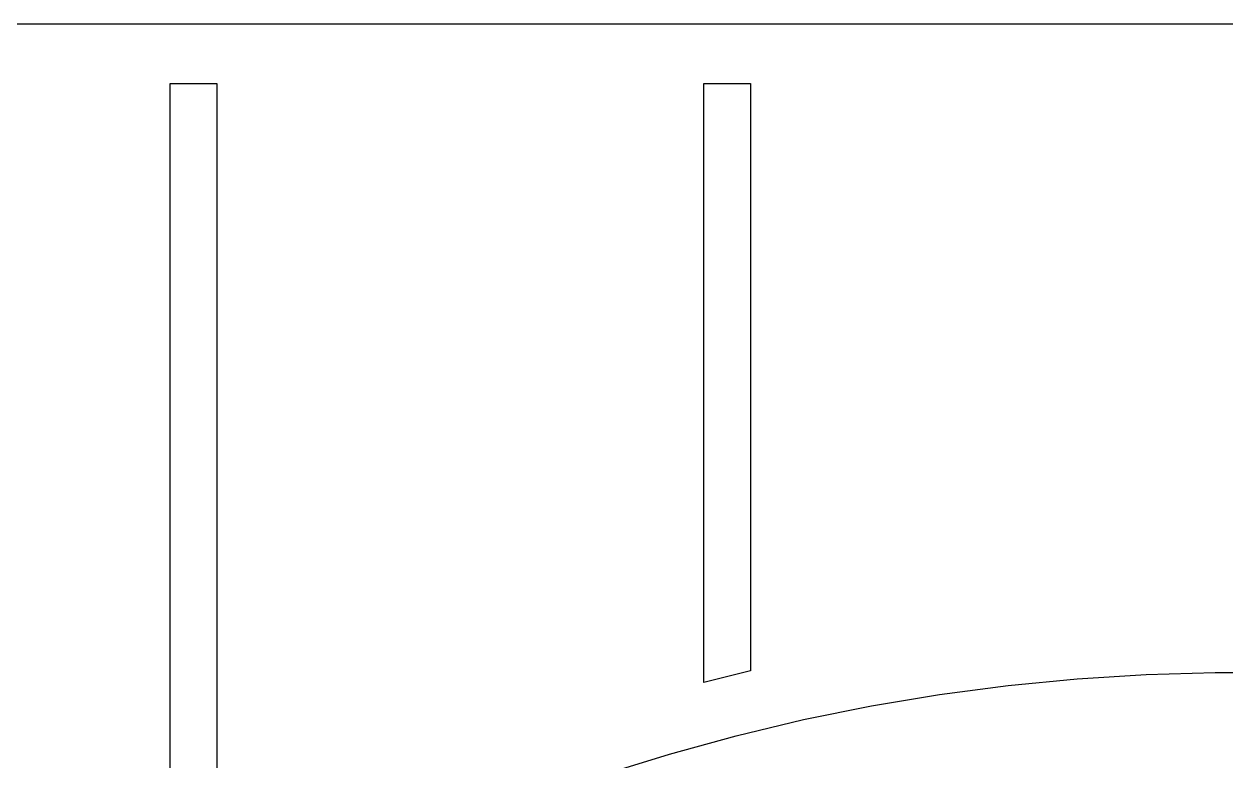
# Model space of a CAD drawing. Header units: millimetres. Extents: x 215 to 1844, y 1465 to 2065.
# Drawn here: x 538.8 to 1015.9, y 1772.4 to 2064.8 of the extents above; entities that cross this region are included whole.
import ezdxf

# ---------------------------------------------------------------- set-up
doc = ezdxf.new("R2010")
doc.units = ezdxf.units.MM
doc.layers.add('Layer 01', color=12, linetype='Continuous', true_color=0xde0000)

msp = doc.modelspace()

# ---------------------------------------------------------------- linework, layer by layer
at = {"layer": 'Layer 01'}
for p, q in [((1844.41, 2064.79), (215.34, 2064.79)), ((596.82, 1714.2), (596.82, 2041.2)), ((596.82, 2041.2), (615.29, 2041.2)), ((615.29, 2041.2), (615.29, 1724.9)), ((808.73, 1803.47), (808.73, 2041.2)), ((808.73, 2041.2), (827.2, 2041.2)), ((827.2, 2041.2), (827.2, 1808.14)), ((827.2, 1808.14), (808.73, 1803.47)), ((929.5, 1802.35), (956.84, 1805.01)), ((956.84, 1805.01), (984.25, 1806.74)), ((984.25, 1806.74), (1011.71, 1807.54)), ((1011.71, 1807.54), (1039.18, 1807.39)), ((902.27, 1798.75), (929.5, 1802.35)), ((848.25, 1788.79), (875.17, 1794.23)), ((875.17, 1794.23), (902.27, 1798.75)), ((821.53, 1782.43), (848.25, 1788.79)), ((795.04, 1775.16), (821.53, 1782.43)), ((768.81, 1766.99), (795.04, 1775.16))]:
    msp.add_line(p, q, dxfattribs=at)

doc.saveas('drawing.dxf')
